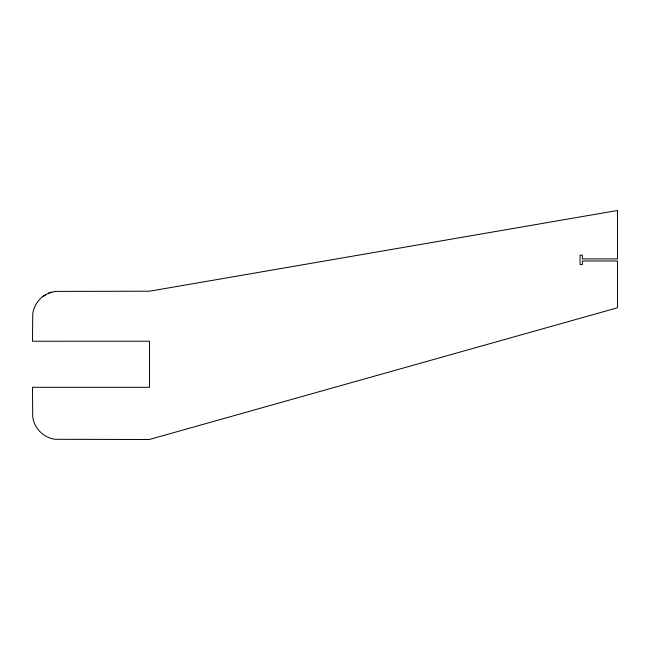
<?xml version="1.0" encoding="UTF-8"?>
<svg xmlns="http://www.w3.org/2000/svg" width="650" height="650" viewBox="0 0 650 650"><rect width="100%" height="100%" fill="white"/><g stroke="black" fill="none" stroke-linecap="round" stroke-linejoin="round"><path stroke-width="0.97" d="M45.557 294.678C38.634 298.691 33.776 305.955 32.727 313.893L32.5 341.242L149.5 341.226L149.5 387.303L32.5 387.303L32.719 416.821C34.101 428.253 43.769 437.921 55.201 439.302L149.264 439.514L617.5 307.767L617.5 260.967L582.4 260.967L582.4 264.566L580.06 264.566L580.06 255.198L582.4 255.198L582.4 258.871L617.5 258.863L617.5 210.478L149.5 291.208L55.201 291.411M42.713 296.587L48.62 293.166L55.201 291.403M48.612 293.183L51.846 292.077"/></g></svg>
